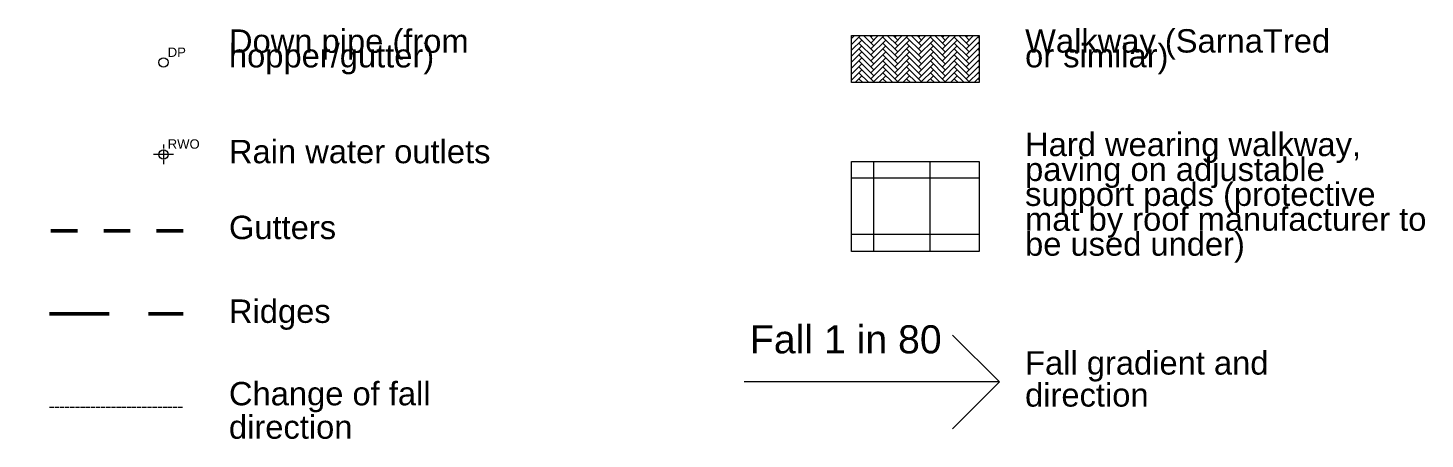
# Model space of a CAD drawing. Header units: millimetres. Extents: x -50172 to 312111, y -142074 to 4572.
# Drawn here: x 297179 to 312111, y -142074 to -137678 of the extents above; entities that cross this region are included whole.
import ezdxf

# ---------------------------------------------------------------- set-up
doc = ezdxf.new("R2010")
doc.units = ezdxf.units.MM
doc.header["$MEASUREMENT"] = 0
for name, pattern in [('Dashed', [564.444447, 282.222223, -282.222223]), ('Hidden Line', [55, 45, -10]), ('Long Dashed', [1058.333302, 634.99999, -423.333311])]:
    doc.linetypes.add(name, pattern=pattern)
doc.layers.add('A-20-M_Roof_Accessory', color=7, linetype='Continuous')
for name, color, linetype, lineweight in [('A-20-M_Roof_Accessory_Pen_No__1', 7, 'Continuous', 13), ('A-20-M_Roof_Accessory_Pen_No__156', 5, 'Continuous', 50), ('A-20-M_Roof_Accessory_Pen_No__176', 1, 'Continuous', 50), ('A-20-M_Roof_Pen_No__1', 7, 'Continuous', 13), ('A-20-M_Roof_Pen_No__2', 8, 'Continuous', 15), ('A-35-M_FFE_Sanitary_Pen_No__1', 7, 'Continuous', 13), ('A-95-P_Text_1_50_GA_Pen_No__1', 7, 'Continuous', 13), ('New_A-95-P_Text_1_50_GA_Pen_No__1', 7, 'Continuous', 13)]:
    doc.layers.add(name, color=color, linetype=linetype, lineweight=lineweight)
for name, color, linetype, lineweight, true_color in [('A-20-M_Roof_Accessory_Pen_No__61', 7, 'Continuous', 20, 0x6a6a6a), ('A-20-M_Roof_Accessory_Pen_No__81', 7, 'Continuous', 20, 0x6a6a6a), ('A-35-M_FFE_Sanitary_Pen_No__145', 7, 'Continuous', 0, 0xa6a6a6)]:
    doc.layers.add(name, color=color, linetype=linetype, lineweight=lineweight, true_color=true_color)
doc.styles.add('GENERATED_STYLE_4', font='')
doc.styles.get('GENERATED_STYLE_4').set_extended_font_data('Swis721 BT')

# ---------------------------------------------------------------- blocks, each defined once
blk = doc.blocks.new('Polyline_2_3', base_point=(307561, -141463))
at = {"layer": 'A-20-M_Roof_Accessory_Pen_No__1', "linetype": 'Continuous'}
for q in [(307061, -140963), (307061, -141963)]:
    blk.add_line((307561, -141463), q, dxfattribs=at)
at = {"layer": 'A-20-M_Roof_Accessory_Pen_No__81', "linetype": 'Continuous', "flags": 128}
blk.add_lwpolyline([(307561, -141463), (304835, -141463)], dxfattribs=at)

msp = doc.modelspace()

# ---------------------------------------------------------------- hatches: boundary and pattern name
at = {"layer": 'A-20-M_Roof_Pen_No__2', "linetype": 'Continuous'}
h = msp.add_hatch(dxfattribs=at)
h.set_pattern_fill('Grid_60x60_0003', color=256, style=0, pattern_type=2)
h.set_pattern_definition([(90, (306219.64, -139282), (-600, 0), []), (180, (306219.64, -139282), (0, 600), [])])
h.paths.add_polyline_path([(305982.5, -139105.7), (307345.1, -139105.7), (307345.1, -140067.4), (305982.5, -140067.4)])
at = {"layer": 'A-35-M_FFE_Sanitary_Pen_No__145', "linetype": 'Continuous'}
h = msp.add_hatch(dxfattribs=at)
h.set_pattern_fill('Strip_Floor_1_4_0003', color=256, style=0, pattern_type=2)
h.set_pattern_definition([(135, (306219.64, -138125.8), (254.56, 254.56), [225, -135]), (135, (306219.64, -138189.45), (254.56, 254.56), [225, -135]), (135, (306219.64, -138253.1), (254.56, 254.56), [225, -135]), (135, (306219.64, -138316.73), (254.56, 254.56), [225, -135]), (135, (306219.64, -138380.37), (254.56, 254.56), [225, -135]), (135, (306219.64, -138444), (254.56, 254.56), [225, -135]), (135, (306219.64, -138507.65), (254.56, 254.56), [225, -135]), (135, (306219.64, -138571.3), (254.56, 254.56), [225, -135]), (225, (306092.36, -137998.54), (-254.56, 254.56), [225, -135]), (225, (306092.36, -138062.18), (-254.56, 254.56), [225, -135]), (225, (306092.36, -138125.8), (-254.56, 254.56), [225, -135]), (225, (306092.36, -138189.45), (-254.56, 254.56), [225, -135]), (225, (306092.36, -138253.1), (-254.56, 254.56), [225, -135]), (225, (306092.36, -138316.73), (-254.56, 254.56), [225, -135]), (225, (306092.36, -138380.37), (-254.56, 254.56), [225, -135]), (225, (306092.36, -138444), (-254.56, 254.56), [225, -135])])
h.paths.add_polyline_path([(305982.5, -137760.2), (307345.1, -137760.2), (307345.1, -138262.9), (305982.5, -138262.9)])

# ---------------------------------------------------------------- linework, layer by layer
at = {"layer": 'A-20-M_Roof_Accessory_Pen_No__156', "linetype": 'Dashed', "flags": 128}
msp.add_lwpolyline([(298836.5, -139849.2), (297179.2, -139849.2)], dxfattribs=at)
at = {"layer": 'A-20-M_Roof_Accessory_Pen_No__176', "linetype": 'Long Dashed', "flags": 128}
msp.add_lwpolyline([(297410.7, -140736.4), (298836.5, -140736.4)], dxfattribs=at)
at = {"layer": 'A-20-M_Roof_Accessory_Pen_No__61', "linetype": 'Continuous', "flags": 128}
msp.add_lwpolyline([(298735.9, -139031.2), (298519.9, -139031.2)], dxfattribs=at)
at = {"layer": 'A-20-M_Roof_Accessory_Pen_No__61', "linetype": 'Continuous'}
for centre in [(298627.9, -138046.9), (298627.9, -139031.2)]:
    msp.add_circle(centre, 50, dxfattribs=at)
at = {"layer": 'A-20-M_Roof_Accessory_Pen_No__81', "linetype": 'Hidden Line', "flags": 128}
for points in [[(298627.9, -138923.2), (298627.9, -139139.2)], [(297410.7, -141734), (298836.5, -141734)]]:
    msp.add_lwpolyline(points, dxfattribs=at)
at = {"layer": 'A-20-M_Roof_Pen_No__1', "linetype": 'Continuous', "flags": 128}
msp.add_lwpolyline([(305982.5, -139105.7), (307345.1, -139105.7), (307345.1, -140067.4), (305982.5, -140067.4)], close=True, dxfattribs=at)
at = {"layer": 'A-35-M_FFE_Sanitary_Pen_No__1', "linetype": 'Continuous', "flags": 128}
msp.add_lwpolyline([(305982.5, -137760.2), (307345.1, -137760.2), (307345.1, -138262.9), (305982.5, -138262.9)], close=True, dxfattribs=at)

# ---------------------------------------------------------------- block references
at = {"layer": 'A-20-M_Roof_Accessory', "color": 251, "linetype": 'Continuous', "lineweight": 20, "true_color": 0x6a6a6a}
msp.add_blockref('Polyline_2_3', (307561, -141463.1), dxfattribs=at)

# ---------------------------------------------------------------- texts
at = {"layer": 'A-95-P_Text_1_50_GA_Pen_No__1', "linetype": 'Continuous', "char_height": 250, "attachment_point": 1, "style": 'GENERATED_STYLE_4'}
for s, insert, width, line_spacing_factor in [('\\A1;{\\fSwis721 BT|b0|i0|c0|p34;Down pipe (from hopper/gutter)}', (299327.4, -137693.5), 3009.31, 0.376091), ('\\A1;{\\fSwis721 BT|b0|i0|c0|p34;Walkway (SarnaTred or similar)}', (307836, -137691.3), 3461.578, 0.379371), ('\\A1;{\\fSwis721 BT|b0|i0|c0|p34;Hard wearing walkway, paving on adjustable support pads (protective mat by roof manufacturer to be used under)}', (307836, -138798.4), 4305.534, 0.638907), ('\\A1;{\\fSwis721 BT|b0|i0|c0|p34;Fall gradient and direction}', (307836, -141134.6), 3461.578, 0.821301), ('\\A1;{\\fSwis721 BT|b0|i0|c0|p34;Change of fall direction}', (299327.4, -141463.2), 2774.248, 0.857075)]:
    msp.add_mtext(s, dxfattribs=dict(at, insert=insert, width=width, line_spacing_factor=line_spacing_factor))
at = {"layer": 'A-95-P_Text_1_50_GA_Pen_No__1', "linetype": 'Continuous', "attachment_point": 1, "style": 'GENERATED_STYLE_4'}
for s, insert, char_height in [('\\A1;{\\fSwis721 BT|b0|i0|c0|p34;DP}', (298673.3, -137887.7), 100), ('\\A1;{\\fSwis721 BT|b0|i0|c0|p34;Rain water outlets}', (299327.4, -138874.6), 250), ('\\A1;{\\fSwis721 BT|b0|i0|c0|p34;RWO}', (298673.3, -138869.3), 100), ('\\A1;{\\fSwis721 BT|b0|i0|c0|p34;Gutters}', (299327.4, -139685.9), 250), ('\\A1;{\\fSwis721 BT|b0|i0|c0|p34;Ridges}', (299327.4, -140581.6), 250)]:
    msp.add_mtext(s, dxfattribs=dict(at, insert=insert, char_height=char_height))
at = {"layer": 'New_A-95-P_Text_1_50_GA_Pen_No__1', "linetype": 'Continuous', "insert": (305919.8, -140857.4), "char_height": 300.011, "attachment_point": 2, "style": 'GENERATED_STYLE_4'}
msp.add_mtext('\\A1;{\\fSwis721 BT|b0|i0|c0|p34;Fall 1 in 80}', dxfattribs=at)

doc.saveas('drawing.dxf')
